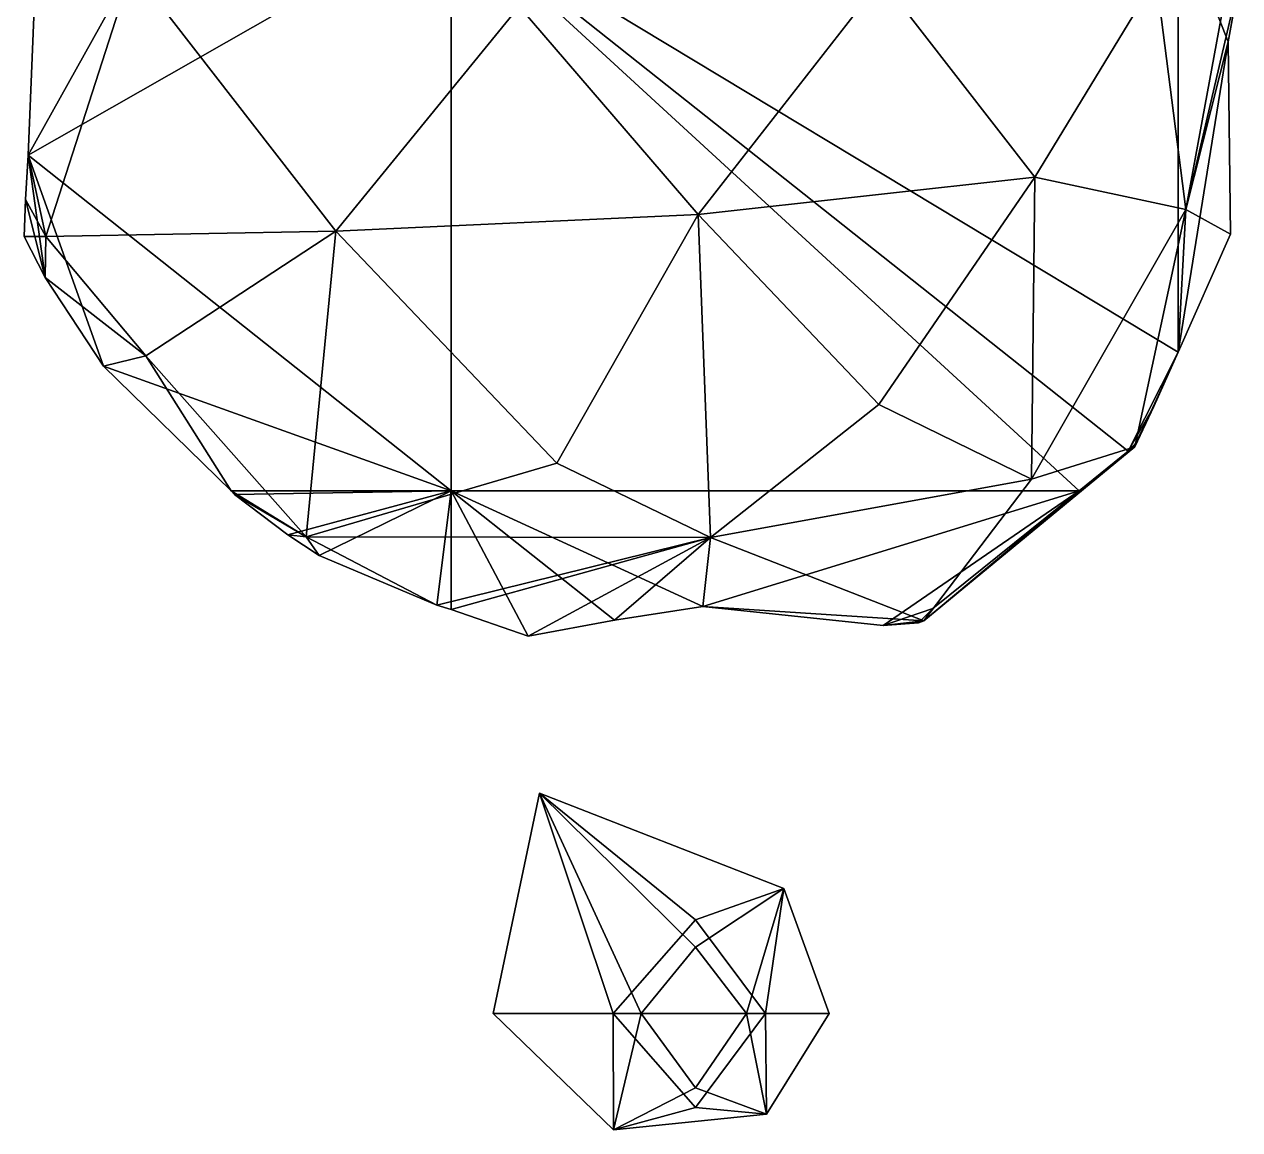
# Model space of a CAD drawing. Extents: x 290083 to 295691, y 4553739 to 4561622.
# Drawn here: x 293540.6 to 293624.2, y 4558114.9 to 4558191 of the extents above; entities that cross this region are included whole.
import ezdxf

# ---------------------------------------------------------------- set-up
doc = ezdxf.new("R2010")
doc.units = 0
doc.layers.add('Au_ppm_Pref_-_0_3', color=7, linetype='CONTINUOUS')

msp = doc.modelspace()

# ---------------------------------------------------------------- linework, layer by layer
at = {"layer": 'Au_ppm_Pref_-_0_3'}
for points in [[(293541.417, 4558194.318, 1944.432), (293570, 4558198.58, 1946.564), (293540.914, 4558181.98, 1945.117)], [(293540.914, 4558181.98, 1945.117), (293570, 4558198.58, 1946.564), (293570, 4558158.895, 1948.904)], [(293613.185, 4558158.895, 1953.876), (293570, 4558198.58, 1946.564), (293616.564, 4558161.622, 1954.105)], [(293570, 4558158.895, 1948.904), (293570, 4558198.58, 1946.564), (293613.185, 4558158.895, 1953.876)], [(293620, 4558168.432, 1953.909), (293616.564, 4558161.622, 1954.105), (293570, 4558198.58, 1946.564)], [(293620, 4558168.432, 1953.909), (293570, 4558198.58, 1946.564), (293620, 4558198.58, 1951.533)], [(293620, 4558198.58, 1951.533), (293623.437, 4558189.764, 1952.545), (293620, 4558168.432, 1953.909)], [(293620, 4558198.58, 1951.533), (293624.226, 4558194.202, 1952.268), (293623.437, 4558189.764, 1952.545)], [(293542.123, 4558176.384, 1944.854), (293548.057, 4558194.821, 1941.76), (293540.914, 4558181.98, 1945.117)], [(293541.417, 4558194.318, 1944.432), (293540.914, 4558181.98, 1945.117), (293548.057, 4558194.821, 1941.76)], [(293542.123, 4558176.384, 1944.854), (293562.079, 4558176.758, 1943.071), (293548.057, 4558194.821, 1941.76)], [(293562.079, 4558176.758, 1943.071), (293574.684, 4558192.195, 1941.068), (293548.057, 4558194.821, 1941.76)], [(293574.684, 4558192.195, 1941.068), (293586.987, 4558177.9, 1943.861), (293599.584, 4558194.068, 1942.014)], [(293586.987, 4558177.9, 1943.861), (293610.128, 4558180.459, 1944.401), (293599.584, 4558194.068, 1942.014)], [(293618.472, 4558194.201, 1945.048), (293599.584, 4558194.068, 1942.014), (293610.128, 4558180.459, 1944.401)], [(293620.53, 4558178.24, 1948.663), (293618.472, 4558194.201, 1945.048), (293610.128, 4558180.459, 1944.401)], [(293620.53, 4558178.24, 1948.663), (293623.448, 4558194.201, 1948.099), (293618.472, 4558194.201, 1945.048)], [(293620.53, 4558178.24, 1948.663), (293623.437, 4558189.764, 1952.545), (293624.226, 4558194.202, 1952.268)], [(293620.53, 4558178.24, 1948.663), (293624.226, 4558194.202, 1952.268), (293623.448, 4558194.201, 1948.099)], [(293586.987, 4558177.9, 1943.861), (293574.684, 4558192.195, 1941.068), (293562.079, 4558176.758, 1943.071)], [(293623.437, 4558189.764, 1952.545), (293623.598, 4558176.534, 1953.603), (293620, 4558168.432, 1953.909)], [(293623.437, 4558189.764, 1952.545), (293620.53, 4558178.24, 1948.663), (293623.598, 4558176.534, 1953.603)], [(293540.914, 4558181.98, 1945.117), (293542.079, 4558173.568, 1945.772), (293540.736, 4558178.935, 1945.308)], [(293540.914, 4558181.98, 1945.117), (293540.736, 4558178.935, 1945.308), (293542.123, 4558176.384, 1944.854)], [(293540.914, 4558181.98, 1945.117), (293546.102, 4558167.456, 1946.492), (293542.079, 4558173.568, 1945.772)], [(293540.914, 4558181.98, 1945.117), (293570, 4558158.895, 1948.904), (293546.102, 4558167.456, 1946.492)], [(293586.987, 4558177.9, 1943.861), (293599.402, 4558164.834, 1944.249), (293610.128, 4558180.459, 1944.401)], [(293609.902, 4558159.691, 1948.595), (293610.128, 4558180.459, 1944.401), (293599.402, 4558164.834, 1944.249)], [(293620.53, 4558178.24, 1948.663), (293610.128, 4558180.459, 1944.401), (293609.902, 4558159.691, 1948.595)], [(293540.736, 4558178.935, 1945.308), (293542.079, 4558173.568, 1945.772), (293540.646, 4558176.384, 1945.472)], [(293540.736, 4558178.935, 1945.308), (293540.646, 4558176.384, 1945.472), (293542.123, 4558176.384, 1944.854)], [(293620.53, 4558178.24, 1948.663), (293609.902, 4558159.691, 1948.595), (293617.018, 4558161.926, 1954.038)], [(293620.53, 4558178.24, 1948.663), (293617.018, 4558161.926, 1954.038), (293620, 4558168.432, 1953.909)], [(293620.53, 4558178.24, 1948.663), (293620, 4558168.432, 1953.909), (293623.598, 4558176.534, 1953.603)], [(293586.987, 4558177.9, 1943.861), (293562.079, 4558176.758, 1943.071), (293577.261, 4558160.789, 1944.342)], [(293587.834, 4558155.68, 1946.578), (293586.987, 4558177.9, 1943.861), (293577.261, 4558160.789, 1944.342)], [(293586.987, 4558177.9, 1943.861), (293587.834, 4558155.68, 1946.578), (293599.402, 4558164.834, 1944.249)], [(293562.079, 4558176.758, 1943.071), (293542.123, 4558176.384, 1944.854), (293549.005, 4558168.178, 1945.363)], [(293562.079, 4558176.758, 1943.071), (293549.005, 4558168.178, 1945.363), (293560.035, 4558155.732, 1947.662)], [(293562.079, 4558176.758, 1943.071), (293560.035, 4558155.732, 1947.662), (293577.261, 4558160.789, 1944.342)], [(293540.646, 4558176.384, 1945.472), (293542.079, 4558173.568, 1945.772), (293542.123, 4558176.384, 1944.854)], [(293542.123, 4558176.384, 1944.854), (293542.079, 4558173.568, 1945.772), (293549.005, 4558168.178, 1945.363)], [(293546.102, 4558167.456, 1946.492), (293549.005, 4558168.178, 1945.363), (293542.079, 4558173.568, 1945.772)], [(293546.102, 4558167.456, 1946.492), (293554.872, 4558158.895, 1947.741), (293549.005, 4558168.178, 1945.363)], [(293549.005, 4558168.178, 1945.363), (293554.872, 4558158.895, 1947.741), (293560.035, 4558155.732, 1947.662)], [(293620, 4558168.432, 1953.909), (293618.333, 4558164.7, 1954.038), (293616.564, 4558161.622, 1954.105)], [(293620, 4558168.432, 1953.909), (293617.018, 4558161.926, 1954.038), (293618.333, 4558164.7, 1954.038)], [(293570, 4558158.895, 1948.904), (293554.872, 4558158.895, 1947.741), (293546.102, 4558167.456, 1946.492)], [(293599.402, 4558164.834, 1944.249), (293587.834, 4558155.68, 1946.578), (293609.902, 4558159.691, 1948.595)], [(293618.333, 4558164.7, 1954.038), (293617.051, 4558162.157, 1954.111), (293616.564, 4558161.622, 1954.105)], [(293617.018, 4558161.926, 1954.038), (293617.051, 4558162.157, 1954.111), (293618.333, 4558164.7, 1954.038)], [(293613.185, 4558158.895, 1953.876), (293617.018, 4558161.926, 1954.038), (293602.506, 4558149.941, 1952.626)], [(293609.902, 4558159.691, 1948.595), (293602.506, 4558149.941, 1952.626), (293617.018, 4558161.926, 1954.038)], [(293616.564, 4558161.622, 1954.105), (293617.018, 4558161.926, 1954.038), (293613.185, 4558158.895, 1953.876)], [(293617.051, 4558162.157, 1954.111), (293616.911, 4558161.895, 1954.118), (293616.564, 4558161.622, 1954.105)], [(293616.911, 4558161.895, 1954.118), (293617.018, 4558161.926, 1954.038), (293616.564, 4558161.622, 1954.105)], [(293616.911, 4558161.895, 1954.118), (293617.051, 4558162.157, 1954.111), (293617.018, 4558161.926, 1954.038)], [(293587.834, 4558155.68, 1946.578), (293577.261, 4558160.789, 1944.342), (293560.035, 4558155.732, 1947.662)], [(293609.902, 4558159.691, 1948.595), (293587.834, 4558155.68, 1946.578), (293602.506, 4558149.941, 1952.626)], [(293555.109, 4558158.648, 1947.781), (293554.872, 4558158.895, 1947.741), (293570, 4558158.895, 1948.904)], [(293554.872, 4558158.895, 1947.741), (293555.109, 4558158.648, 1947.781), (293560.035, 4558155.732, 1947.662)], [(293558.771, 4558155.868, 1948.313), (293555.109, 4558158.648, 1947.781), (293570, 4558158.895, 1948.904)], [(293555.109, 4558158.648, 1947.781), (293558.771, 4558155.868, 1948.313), (293560.035, 4558155.732, 1947.662)], [(293560.924, 4558154.44, 1948.607), (293558.771, 4558155.868, 1948.313), (293570, 4558158.895, 1948.904)], [(293569.023, 4558151.022, 1949.537), (293560.924, 4558154.44, 1948.607), (293570, 4558158.895, 1948.904)], [(293570, 4558150.725, 1949.639), (293569.023, 4558151.022, 1949.537), (293570, 4558158.895, 1948.904)], [(293575.291, 4558148.895, 1950.296), (293570, 4558150.725, 1949.639), (293570, 4558158.895, 1948.904)], [(293581.227, 4558149.984, 1950.75), (293575.291, 4558148.895, 1950.296), (293570, 4558158.895, 1948.904)], [(293587.3, 4558150.93, 1951.39), (293581.227, 4558149.984, 1950.75), (293570, 4558158.895, 1948.904)], [(293587.3, 4558150.93, 1951.39), (293570, 4558158.895, 1948.904), (293613.185, 4558158.895, 1953.876)], [(293599.703, 4558149.629, 1952.899), (293587.3, 4558150.93, 1951.39), (293613.185, 4558158.895, 1953.876)], [(293603.122, 4558150.791, 1953.221), (293599.703, 4558149.629, 1952.899), (293613.185, 4558158.895, 1953.876)], [(293603.122, 4558150.791, 1953.221), (293613.185, 4558158.895, 1953.876), (293602.506, 4558149.941, 1952.626)], [(293560.035, 4558155.732, 1947.662), (293558.771, 4558155.868, 1948.313), (293560.924, 4558154.44, 1948.607)], [(293560.035, 4558155.732, 1947.662), (293560.924, 4558154.44, 1948.607), (293569.023, 4558151.022, 1949.537)], [(293587.834, 4558155.68, 1946.578), (293560.035, 4558155.732, 1947.662), (293569.023, 4558151.022, 1949.537)], [(293587.834, 4558155.68, 1946.578), (293569.023, 4558151.022, 1949.537), (293570, 4558150.725, 1949.639)], [(293587.834, 4558155.68, 1946.578), (293570, 4558150.725, 1949.639), (293575.291, 4558148.895, 1950.296)], [(293587.834, 4558155.68, 1946.578), (293575.291, 4558148.895, 1950.296), (293581.227, 4558149.984, 1950.75)], [(293587.834, 4558155.68, 1946.578), (293581.227, 4558149.984, 1950.75), (293587.3, 4558150.93, 1951.39)], [(293587.834, 4558155.68, 1946.578), (293587.3, 4558150.93, 1951.39), (293602.506, 4558149.941, 1952.626)], [(293599.703, 4558149.629, 1952.899), (293602.506, 4558149.941, 1952.626), (293587.3, 4558150.93, 1951.39)], [(293602.144, 4558149.812, 1953.169), (293599.703, 4558149.629, 1952.899), (293603.122, 4558150.791, 1953.221)], [(293602.506, 4558149.941, 1952.626), (293602.144, 4558149.812, 1953.169), (293603.122, 4558150.791, 1953.221)], [(293602.506, 4558149.941, 1952.626), (293599.703, 4558149.629, 1952.899), (293602.144, 4558149.812, 1953.169)], [(293572.891, 4558122.93, 1900.584), (293576.072, 4558138.106, 1900.584), (293581.15, 4558122.93, 1903.249)], [(293576.072, 4558138.106, 1900.584), (293572.891, 4558122.93, 1900.584), (293583.078, 4558122.93, 1898.828)], [(293576.072, 4558138.106, 1900.584), (293586.803, 4558129.376, 1902.733), (293581.15, 4558122.93, 1903.249)], [(293576.072, 4558138.106, 1900.584), (293592.883, 4558131.529, 1900.584), (293586.803, 4558129.376, 1902.733)], [(293576.072, 4558138.106, 1900.584), (293583.078, 4558122.93, 1898.828), (293586.803, 4558127.51, 1899.057)], [(293592.883, 4558131.529, 1900.584), (293576.072, 4558138.106, 1900.584), (293586.803, 4558127.51, 1899.057)], [(293591.627, 4558122.93, 1902.858), (293586.803, 4558129.376, 1902.733), (293592.883, 4558131.529, 1900.584)], [(293592.883, 4558131.529, 1900.584), (293586.803, 4558127.51, 1899.057), (293590.314, 4558122.93, 1898.929)], [(293596.001, 4558122.93, 1900.584), (293592.883, 4558131.529, 1900.584), (293590.314, 4558122.93, 1898.929)], [(293591.627, 4558122.93, 1902.858), (293592.883, 4558131.529, 1900.584), (293596.001, 4558122.93, 1900.584)], [(293591.627, 4558122.93, 1902.858), (293581.15, 4558122.93, 1903.249), (293586.803, 4558129.376, 1902.733)], [(293586.803, 4558127.51, 1899.057), (293583.078, 4558122.93, 1898.828), (293590.314, 4558122.93, 1898.929)], [(293581.159, 4558114.948, 1900.584), (293572.891, 4558122.93, 1900.584), (293581.15, 4558122.93, 1903.249)], [(293572.891, 4558122.93, 1900.584), (293581.159, 4558114.948, 1900.584), (293583.078, 4558122.93, 1898.828)], [(293591.627, 4558122.93, 1902.858), (293586.803, 4558116.464, 1902.739), (293581.15, 4558122.93, 1903.249)], [(293581.159, 4558114.948, 1900.584), (293581.15, 4558122.93, 1903.249), (293586.803, 4558116.464, 1902.739)], [(293581.159, 4558114.948, 1900.584), (293586.803, 4558117.831, 1898.885), (293583.078, 4558122.93, 1898.828)], [(293590.314, 4558122.93, 1898.929), (293583.078, 4558122.93, 1898.828), (293586.803, 4558117.831, 1898.885)], [(293591.627, 4558122.93, 1902.858), (293591.693, 4558116.014, 1900.584), (293586.803, 4558116.464, 1902.739)], [(293591.693, 4558116.014, 1900.584), (293590.314, 4558122.93, 1898.929), (293586.803, 4558117.831, 1898.885)], [(293591.693, 4558116.014, 1900.584), (293596.001, 4558122.93, 1900.584), (293590.314, 4558122.93, 1898.929)], [(293591.627, 4558122.93, 1902.858), (293596.001, 4558122.93, 1900.584), (293591.693, 4558116.014, 1900.584)], [(293581.159, 4558114.948, 1900.584), (293591.693, 4558116.014, 1900.584), (293586.803, 4558117.831, 1898.885)], [(293591.693, 4558116.014, 1900.584), (293581.159, 4558114.948, 1900.584), (293586.803, 4558116.464, 1902.739)]]:
    msp.add_3dface(points, dxfattribs=at)

doc.saveas('drawing.dxf')
